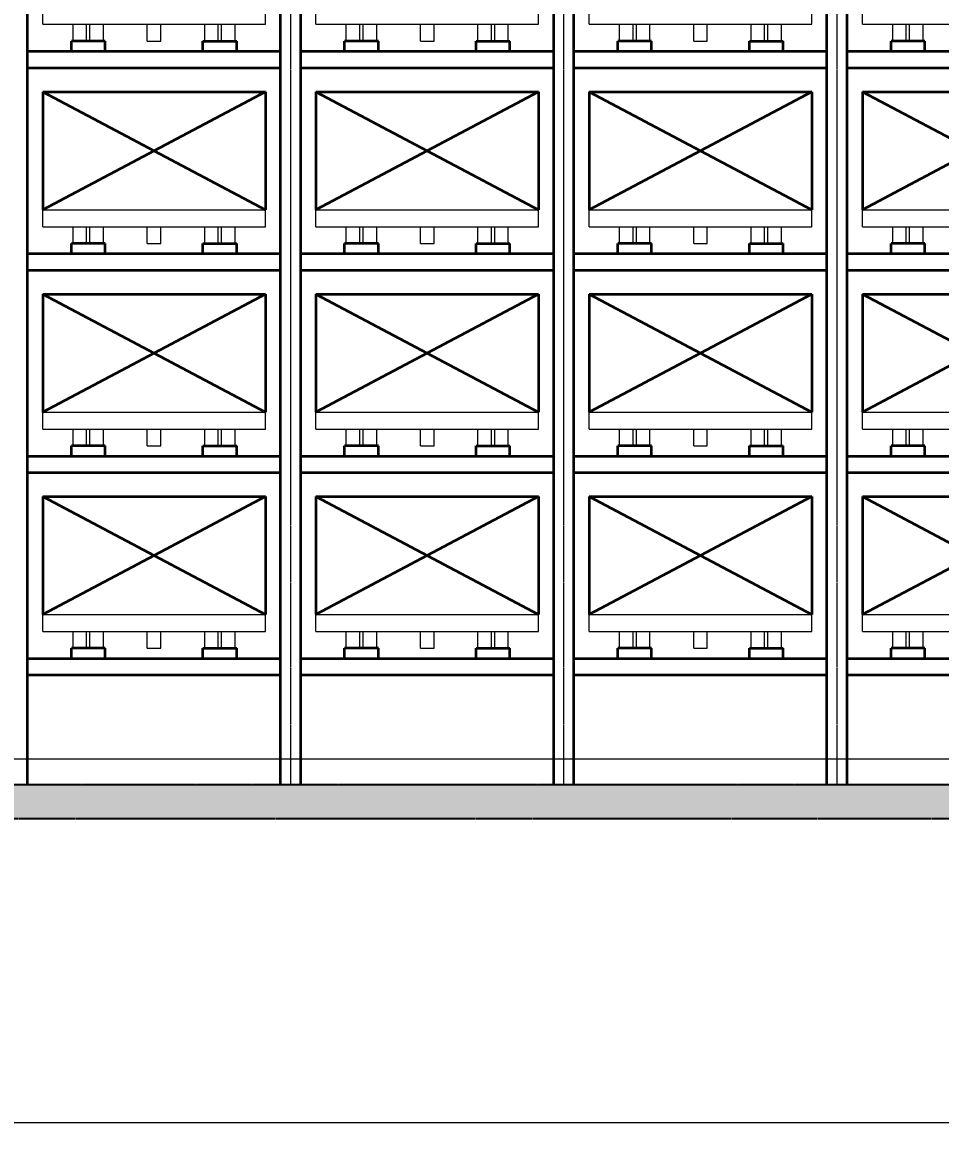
# Model space of a CAD drawing. Header units: millimetres. Extents: x -67280 to 67280, y -47520 to 47520.
# Drawn here: x 6342 to 11785, y 26402 to 33085 of the extents above; entities that cross this region are included whole.
import ezdxf

# ---------------------------------------------------------------- set-up
doc = ezdxf.new("R2010")
doc.units = ezdxf.units.MM
doc.linetypes.add('双点画线', pattern=[22, 12, -2, 2, -2, 2, -2])
doc.linetypes.add('点画线', pattern=[18, 12, -2, 2, -2])
doc.layers.get('0').update_dxf_attribs({"lineweight": 35})
for name, color, linetype, lineweight in [('7', 30, '双点画线', 18), ('ACADCAXA细实线层', 3, 'Continuous', 18), ('ACAD细实线', 2, 'Continuous', 18), ('EB0', 7, 'Continuous', 35), ('中心线层', 1, '点画线', 18), ('剖面线层', 6, 'Continuous', 18), ('尺寸线层', 4, 'Continuous', 18), ('标注层AM_5', 3, 'Continuous', 25), ('粗实线层AM_0', 7, 'Continuous', 50)]:
    doc.layers.add(name, color=color, linetype=linetype, lineweight=lineweight)
doc.styles.add('标准', font='', dxfattribs={"width": 0.667})
doc.styles.get('标准').set_extended_font_data('宋体')
doc.dimstyles.new('标准', dxfattribs={"dimscale": 160, "dimtxt": 2, "dimasz": 1, "dimexe": 1, "dimexo": 0, "dimgap": 1, "dimtad": 1, "dimdec": 1, "dimdsep": 46, "dimtxsty": '标准', "dimblk": '_CAXARROW', "dimcen": 0, "dimdle": 2, "dimaunit": 1, "dimadec": 0, "dimazin": 2, "dimtfac": 0.707107, "dimtdec": 3, "dimtmove": 0, "dimatfit": 3, "dimfxl": 0, "dimfrac": 2, "dimtolj": 1, "dimarcsym": 0})

# ---------------------------------------------------------------- blocks, each defined once
blk = doc.blocks.new('*X2')
at = {"layer": '剖面线层', "linetype": 'Continuous', "lineweight": 18}
h = blk.add_hatch(dxfattribs=at)
h.set_pattern_fill('AR-CONC', color=256, style=0)
h.set_pattern_definition([(50, (0, 0), (182.18467, -15.9391), [19.05, -209.55]), (355, (0, 0), (-35.2428, 191.05664), [15.24, -167.64]), (100.451, (15.18, -1.33), (146.9425, 175.1167), [16.19, -178.09]), (46.1842, (0, 50.8), (271.07904, -42.0423), [28.575, -314.325]), (96.6356, (22.6, 47.3), (237.4042, 247.4256), [24.285, -267.135]), (351.184, (0, 50.8), (237.4046, 247.4251), [22.86, -251.46]), (21, (25.4, 38.1), (151.61488, -102.26552), [19.05, -209.55]), (326, (25.4, 38.1), (61.80203, 184.18797), [15.24, -167.64]), (71.4514, (38.03, 29.58), (213.4165, 81.92286), [16.19, -178.09]), (37.5, (0, 0), (3.088603, 84.55504), [0, -165.608, 0, -170.18, 0, -168.275]), (7.5, (0, 0), (66.81966, 100.18057), [0, -97.028, 0, -161.798, 0, -64.135]), (-32.5, (-56.64, 0), (135.590595, -5.728744), [0, -63.5, 0, -198.12, 0, -262.89]), (-42.5, (-82.04, 0), (148.12918, 25.4265), [0, -82.55, 0, -131.572, 0, -186.69])])
h.paths.add_polyline_path([(-66115.6, -100), (-66115.6, 10.6), (-66115.6, 100), (0, 100), (0, -100)], flags=0)
at = {"layer": '7', "linetype": '双点画线', "lineweight": 25}
for p, q in [((0, 100), (-66115.6, 100)), ((-66115.6, -100), (0, -100))]:
    blk.add_line(p, q, dxfattribs=at)
blk = doc.blocks.new('*X92')
at = {"layer": '尺寸线层', "linetype": 'Continuous', "lineweight": 18}
for points in [[(-42288, 26562.1), (-42128, 26582.1), (-42128, 26542.1)], [(16032, 26562.1), (15872, 26582.1), (15872, 26542.1)]]:
    blk.add_hatch(color=0, dxfattribs=at).paths.add_polyline_path(points, flags=0)
at = {"layer": '尺寸线层', "color": 0}
for p, q in [((-42288, 28564.1), (-42288, 26402.1)), ((16032, 28561.1), (16032, 26402.1))]:
    blk.add_line(p, q, dxfattribs=at)
at = {"layer": '尺寸线层', "color": 0, "linetype": 'Continuous', "lineweight": 18}
blk.add_line((-42288, 26562.1), (16032, 26562.1), dxfattribs=at)
at = {"layer": '尺寸线层', "color": 0, "insert": (-14482.8, 26882.1), "char_height": 320, "width": 4210.934, "attachment_point": 5, "line_spacing_factor": 1.15057, "style": '标准'}
blk.add_mtext('\\T1.1;1620*36=58320', dxfattribs=at)
blk = doc.blocks.new('_CAXARROW')
blk.add_hatch(color=0).paths.add_polyline_path([(0, 0), (-1, 0.125), (-1, -0.125)], flags=0)
blk = doc.blocks.new('*X981')
at = {"layer": 'EB0'}
blk.add_line((1740, 0), (1740, 11200), dxfattribs=at)
blk = doc.blocks.new('*X999')
at = {"layer": 'ACADCAXA细实线层', "linetype": 'Continuous', "lineweight": 18}
for p, q in [((0, 100), (0, 200)), ((0, 200), (1320, 200)), ((1320, 100), (1320, 200)), ((0, 100), (1320, 100)), ((180, 0), (180, 100)), ((260, 0), (260, 100)), ((280, 0), (280, 100)), ((360, 0), (360, 100)), ((620, 0), (620, 100)), ((700, 0), (700, 100)), ((960, 0), (960, 100)), ((1040, 0), (1040, 100)), ((1060, 0), (1060, 100)), ((1140, 0), (1140, 100)), ((180, 0), (260, 0)), ((280, 0), (360, 0)), ((620, 0), (700, 0)), ((1040, 0), (960, 0)), ((1060, 0), (1140, 0))]:
    blk.add_line(p, q, dxfattribs=at)
at = {"layer": 'EB0'}
for p, q in [((0, 900), (1320, 900)), ((1320, 900), (0, 200)), ((0, 900), (1320, 200)), ((0, 900), (0, 200)), ((1320, 900), (1320, 200))]:
    blk.add_line(p, q, dxfattribs=at)
blk = doc.blocks.new('*X1000')
at = {"layer": 'EB0'}
for p, q in [((260, 100), (260, 160)), ((460, 160), (260, 160)), ((260, 100), (260, 160)), ((460, 160), (260, 160)), ((460, 100), (460, 160)), ((460, 100), (460, 160)), ((1040, 100), (1040, 160)), ((1040, 160), (1240, 160)), ((1040, 100), (1040, 160)), ((1040, 160), (1240, 160)), ((1240, 100), (1240, 160)), ((1240, 100), (1240, 160)), ((0, 100), (1500, 100)), ((1500, 0), (0, 0))]:
    blk.add_line(p, q, dxfattribs=at)
at = {"layer": '标注层AM_5'}
for p, q in [((0, 100), (1500, 100)), ((1500, 100), (0, 100)), ((0, 0), (1500, 0))]:
    blk.add_line(p, q, dxfattribs=at)
blk = doc.blocks.new('*X1001')
at = {"layer": 'ACADCAXA细实线层', "linetype": 'Continuous', "lineweight": 18}
for p, q in [((0, 100), (0, 200)), ((0, 200), (1320, 200)), ((1320, 100), (1320, 200)), ((0, 100), (1320, 100)), ((180, 0), (180, 100)), ((260, 0), (260, 100)), ((280, 0), (280, 100)), ((360, 0), (360, 100)), ((620, 0), (620, 100)), ((700, 0), (700, 100)), ((960, 0), (960, 100)), ((1040, 0), (1040, 100)), ((1060, 0), (1060, 100)), ((1140, 0), (1140, 100)), ((180, 0), (260, 0)), ((280, 0), (360, 0)), ((620, 0), (700, 0)), ((1040, 0), (960, 0)), ((1060, 0), (1140, 0))]:
    blk.add_line(p, q, dxfattribs=at)
at = {"layer": 'EB0'}
for p, q in [((0, 900), (1320, 900)), ((1320, 900), (0, 200)), ((0, 900), (1320, 200)), ((0, 900), (0, 200)), ((1320, 900), (1320, 200))]:
    blk.add_line(p, q, dxfattribs=at)
blk = doc.blocks.new('*X1002')
at = {"layer": 'EB0'}
for p, q in [((260, 100), (260, 160)), ((460, 160), (260, 160)), ((260, 100), (260, 160)), ((460, 160), (260, 160)), ((460, 100), (460, 160)), ((460, 100), (460, 160)), ((1040, 100), (1040, 160)), ((1040, 160), (1240, 160)), ((1040, 100), (1040, 160)), ((1040, 160), (1240, 160)), ((1240, 100), (1240, 160)), ((1240, 100), (1240, 160)), ((0, 100), (1500, 100)), ((1500, 0), (0, 0))]:
    blk.add_line(p, q, dxfattribs=at)
at = {"layer": '标注层AM_5'}
for p, q in [((0, 100), (1500, 100)), ((1500, 100), (0, 100)), ((0, 0), (1500, 0))]:
    blk.add_line(p, q, dxfattribs=at)
blk = doc.blocks.new('*X1003')
at = {"layer": 'ACADCAXA细实线层', "linetype": 'Continuous', "lineweight": 18}
for p, q in [((0, 100), (0, 200)), ((0, 200), (1320, 200)), ((1320, 100), (1320, 200)), ((0, 100), (1320, 100)), ((180, 0), (180, 100)), ((260, 0), (260, 100)), ((280, 0), (280, 100)), ((360, 0), (360, 100)), ((620, 0), (620, 100)), ((700, 0), (700, 100)), ((960, 0), (960, 100)), ((1040, 0), (1040, 100)), ((1060, 0), (1060, 100)), ((1140, 0), (1140, 100)), ((180, 0), (260, 0)), ((280, 0), (360, 0)), ((620, 0), (700, 0)), ((1040, 0), (960, 0)), ((1060, 0), (1140, 0))]:
    blk.add_line(p, q, dxfattribs=at)
at = {"layer": 'EB0'}
for p, q in [((0, 900), (1320, 900)), ((1320, 900), (0, 200)), ((0, 900), (1320, 200)), ((0, 900), (0, 200)), ((1320, 900), (1320, 200))]:
    blk.add_line(p, q, dxfattribs=at)
blk = doc.blocks.new('*X1004')
at = {"layer": 'EB0'}
for p, q in [((260, 100), (260, 160)), ((460, 160), (260, 160)), ((260, 100), (260, 160)), ((460, 160), (260, 160)), ((460, 100), (460, 160)), ((460, 100), (460, 160)), ((1040, 100), (1040, 160)), ((1040, 160), (1240, 160)), ((1040, 100), (1040, 160)), ((1040, 160), (1240, 160)), ((1240, 100), (1240, 160)), ((1240, 100), (1240, 160)), ((0, 100), (1500, 100)), ((1500, 0), (0, 0))]:
    blk.add_line(p, q, dxfattribs=at)
at = {"layer": '标注层AM_5'}
for p, q in [((0, 100), (1500, 100)), ((1500, 100), (0, 100)), ((0, 0), (1500, 0))]:
    blk.add_line(p, q, dxfattribs=at)
blk = doc.blocks.new('*X1005')
at = {"layer": 'ACADCAXA细实线层', "linetype": 'Continuous', "lineweight": 18}
for p, q in [((0, 100), (0, 200)), ((0, 200), (1320, 200)), ((1320, 100), (1320, 200)), ((0, 100), (1320, 100)), ((180, 0), (180, 100)), ((260, 0), (260, 100)), ((280, 0), (280, 100)), ((360, 0), (360, 100)), ((620, 0), (620, 100)), ((700, 0), (700, 100)), ((960, 0), (960, 100)), ((1040, 0), (1040, 100)), ((1060, 0), (1060, 100)), ((1140, 0), (1140, 100)), ((180, 0), (260, 0)), ((280, 0), (360, 0)), ((620, 0), (700, 0)), ((1040, 0), (960, 0)), ((1060, 0), (1140, 0))]:
    blk.add_line(p, q, dxfattribs=at)
at = {"layer": 'EB0'}
for p, q in [((0, 900), (1320, 900)), ((1320, 900), (0, 200)), ((0, 900), (1320, 200)), ((0, 900), (0, 200)), ((1320, 900), (1320, 200))]:
    blk.add_line(p, q, dxfattribs=at)
blk = doc.blocks.new('*X1006')
at = {"layer": 'EB0'}
for p, q in [((260, 100), (260, 160)), ((460, 160), (260, 160)), ((260, 100), (260, 160)), ((460, 160), (260, 160)), ((460, 100), (460, 160)), ((460, 100), (460, 160)), ((1040, 100), (1040, 160)), ((1040, 160), (1240, 160)), ((1040, 100), (1040, 160)), ((1040, 160), (1240, 160)), ((1240, 100), (1240, 160)), ((1240, 100), (1240, 160)), ((0, 100), (1500, 100)), ((1500, 0), (0, 0))]:
    blk.add_line(p, q, dxfattribs=at)
at = {"layer": '标注层AM_5'}
for p, q in [((0, 100), (1500, 100)), ((1500, 100), (0, 100)), ((0, 0), (1500, 0))]:
    blk.add_line(p, q, dxfattribs=at)
blk = doc.blocks.new('*X998')
at = {"layer": 'EB0'}
for p, q in [((120, 0), (120, 11200)), ((1620, 0), (1620, 11200)), ((1740, 0), (1740, 11200))]:
    blk.add_line(p, q, dxfattribs=at)
at = {"layer": '中心线层'}
blk.add_line((1680, -3), (1680, 11203), dxfattribs=at)
at = {"layer": 'EB0'}
for name, p in [('*X1005', (210, 4410)), ('*X1003', (210, 3210)), ('*X1001', (210, 2010)), ('*X999', (210, 810))]:
    blk.add_blockref(name, p, dxfattribs=at)
at = {"layer": '粗实线层AM_0'}
for name, p in [('*X1006', (120, 4250)), ('*X1004', (120, 3050)), ('*X1002', (120, 1850)), ('*X1000', (120, 650))]:
    blk.add_blockref(name, p, dxfattribs=at)
blk = doc.blocks.new('*X1016')
at = {"layer": 'ACADCAXA细实线层', "linetype": 'Continuous', "lineweight": 18}
for p, q in [((0, 100), (0, 200)), ((0, 200), (1320, 200)), ((1320, 100), (1320, 200)), ((0, 100), (1320, 100)), ((180, 0), (180, 100)), ((260, 0), (260, 100)), ((280, 0), (280, 100)), ((360, 0), (360, 100)), ((620, 0), (620, 100)), ((700, 0), (700, 100)), ((960, 0), (960, 100)), ((1040, 0), (1040, 100)), ((1060, 0), (1060, 100)), ((1140, 0), (1140, 100)), ((180, 0), (260, 0)), ((280, 0), (360, 0)), ((620, 0), (700, 0)), ((1040, 0), (960, 0)), ((1060, 0), (1140, 0))]:
    blk.add_line(p, q, dxfattribs=at)
at = {"layer": 'EB0'}
for p, q in [((0, 900), (1320, 900)), ((1320, 900), (0, 200)), ((0, 900), (1320, 200)), ((0, 900), (0, 200)), ((1320, 900), (1320, 200))]:
    blk.add_line(p, q, dxfattribs=at)
blk = doc.blocks.new('*X1017')
at = {"layer": 'EB0'}
for p, q in [((260, 100), (260, 160)), ((460, 160), (260, 160)), ((260, 100), (260, 160)), ((460, 160), (260, 160)), ((460, 100), (460, 160)), ((460, 100), (460, 160)), ((1040, 100), (1040, 160)), ((1040, 160), (1240, 160)), ((1040, 100), (1040, 160)), ((1040, 160), (1240, 160)), ((1240, 100), (1240, 160)), ((1240, 100), (1240, 160)), ((0, 100), (1500, 100)), ((1500, 0), (0, 0))]:
    blk.add_line(p, q, dxfattribs=at)
at = {"layer": '标注层AM_5'}
for p, q in [((0, 100), (1500, 100)), ((1500, 100), (0, 100)), ((0, 0), (1500, 0))]:
    blk.add_line(p, q, dxfattribs=at)
blk = doc.blocks.new('*X1018')
at = {"layer": 'ACADCAXA细实线层', "linetype": 'Continuous', "lineweight": 18}
for p, q in [((0, 100), (0, 200)), ((0, 200), (1320, 200)), ((1320, 100), (1320, 200)), ((0, 100), (1320, 100)), ((180, 0), (180, 100)), ((260, 0), (260, 100)), ((280, 0), (280, 100)), ((360, 0), (360, 100)), ((620, 0), (620, 100)), ((700, 0), (700, 100)), ((960, 0), (960, 100)), ((1040, 0), (1040, 100)), ((1060, 0), (1060, 100)), ((1140, 0), (1140, 100)), ((180, 0), (260, 0)), ((280, 0), (360, 0)), ((620, 0), (700, 0)), ((1040, 0), (960, 0)), ((1060, 0), (1140, 0))]:
    blk.add_line(p, q, dxfattribs=at)
at = {"layer": 'EB0'}
for p, q in [((0, 900), (1320, 900)), ((1320, 900), (0, 200)), ((0, 900), (1320, 200)), ((0, 900), (0, 200)), ((1320, 900), (1320, 200))]:
    blk.add_line(p, q, dxfattribs=at)
blk = doc.blocks.new('*X1019')
at = {"layer": 'EB0'}
for p, q in [((260, 100), (260, 160)), ((460, 160), (260, 160)), ((260, 100), (260, 160)), ((460, 160), (260, 160)), ((460, 100), (460, 160)), ((460, 100), (460, 160)), ((1040, 100), (1040, 160)), ((1040, 160), (1240, 160)), ((1040, 100), (1040, 160)), ((1040, 160), (1240, 160)), ((1240, 100), (1240, 160)), ((1240, 100), (1240, 160)), ((0, 100), (1500, 100)), ((1500, 0), (0, 0))]:
    blk.add_line(p, q, dxfattribs=at)
at = {"layer": '标注层AM_5'}
for p, q in [((0, 100), (1500, 100)), ((1500, 100), (0, 100)), ((0, 0), (1500, 0))]:
    blk.add_line(p, q, dxfattribs=at)
blk = doc.blocks.new('*X1020')
at = {"layer": 'ACADCAXA细实线层', "linetype": 'Continuous', "lineweight": 18}
for p, q in [((0, 100), (0, 200)), ((0, 200), (1320, 200)), ((1320, 100), (1320, 200)), ((0, 100), (1320, 100)), ((180, 0), (180, 100)), ((260, 0), (260, 100)), ((280, 0), (280, 100)), ((360, 0), (360, 100)), ((620, 0), (620, 100)), ((700, 0), (700, 100)), ((960, 0), (960, 100)), ((1040, 0), (1040, 100)), ((1060, 0), (1060, 100)), ((1140, 0), (1140, 100)), ((180, 0), (260, 0)), ((280, 0), (360, 0)), ((620, 0), (700, 0)), ((1040, 0), (960, 0)), ((1060, 0), (1140, 0))]:
    blk.add_line(p, q, dxfattribs=at)
at = {"layer": 'EB0'}
for p, q in [((0, 900), (1320, 900)), ((1320, 900), (0, 200)), ((0, 900), (1320, 200)), ((0, 900), (0, 200)), ((1320, 900), (1320, 200))]:
    blk.add_line(p, q, dxfattribs=at)
blk = doc.blocks.new('*X1021')
at = {"layer": 'EB0'}
for p, q in [((260, 100), (260, 160)), ((460, 160), (260, 160)), ((260, 100), (260, 160)), ((460, 160), (260, 160)), ((460, 100), (460, 160)), ((460, 100), (460, 160)), ((1040, 100), (1040, 160)), ((1040, 160), (1240, 160)), ((1040, 100), (1040, 160)), ((1040, 160), (1240, 160)), ((1240, 100), (1240, 160)), ((1240, 100), (1240, 160)), ((0, 100), (1500, 100)), ((1500, 0), (0, 0))]:
    blk.add_line(p, q, dxfattribs=at)
at = {"layer": '标注层AM_5'}
for p, q in [((0, 100), (1500, 100)), ((1500, 100), (0, 100)), ((0, 0), (1500, 0))]:
    blk.add_line(p, q, dxfattribs=at)
blk = doc.blocks.new('*X1022')
at = {"layer": 'ACADCAXA细实线层', "linetype": 'Continuous', "lineweight": 18}
for p, q in [((0, 100), (0, 200)), ((0, 200), (1320, 200)), ((1320, 100), (1320, 200)), ((0, 100), (1320, 100)), ((180, 0), (180, 100)), ((260, 0), (260, 100)), ((280, 0), (280, 100)), ((360, 0), (360, 100)), ((620, 0), (620, 100)), ((700, 0), (700, 100)), ((960, 0), (960, 100)), ((1040, 0), (1040, 100)), ((1060, 0), (1060, 100)), ((1140, 0), (1140, 100)), ((180, 0), (260, 0)), ((280, 0), (360, 0)), ((620, 0), (700, 0)), ((1040, 0), (960, 0)), ((1060, 0), (1140, 0))]:
    blk.add_line(p, q, dxfattribs=at)
at = {"layer": 'EB0'}
for p, q in [((0, 900), (1320, 900)), ((1320, 900), (0, 200)), ((0, 900), (1320, 200)), ((0, 900), (0, 200)), ((1320, 900), (1320, 200))]:
    blk.add_line(p, q, dxfattribs=at)
blk = doc.blocks.new('*X1023')
at = {"layer": 'EB0'}
for p, q in [((260, 100), (260, 160)), ((460, 160), (260, 160)), ((260, 100), (260, 160)), ((460, 160), (260, 160)), ((460, 100), (460, 160)), ((460, 100), (460, 160)), ((1040, 100), (1040, 160)), ((1040, 160), (1240, 160)), ((1040, 100), (1040, 160)), ((1040, 160), (1240, 160)), ((1240, 100), (1240, 160)), ((1240, 100), (1240, 160)), ((0, 100), (1500, 100)), ((1500, 0), (0, 0))]:
    blk.add_line(p, q, dxfattribs=at)
at = {"layer": '标注层AM_5'}
for p, q in [((0, 100), (1500, 100)), ((1500, 100), (0, 100)), ((0, 0), (1500, 0))]:
    blk.add_line(p, q, dxfattribs=at)
blk = doc.blocks.new('*X1015')
at = {"layer": 'EB0'}
for p, q in [((0, 0), (0, 11200)), ((120, 0), (120, 11200)), ((1620, 0), (1620, 11200)), ((1740, 0), (1740, 11200))]:
    blk.add_line(p, q, dxfattribs=at)
at = {"layer": '中心线层'}
for p, q in [((60, -3), (60, 11203)), ((1680, -3), (1680, 11203))]:
    blk.add_line(p, q, dxfattribs=at)
at = {"layer": 'EB0'}
for name, p in [('*X1022', (210, 4410)), ('*X1020', (210, 3210)), ('*X1018', (210, 2010)), ('*X1016', (210, 810))]:
    blk.add_blockref(name, p, dxfattribs=at)
at = {"layer": '粗实线层AM_0'}
for name, p in [('*X1023', (120, 4250)), ('*X1021', (120, 3050)), ('*X1019', (120, 1850)), ('*X1017', (120, 650))]:
    blk.add_blockref(name, p, dxfattribs=at)
blk = doc.blocks.new('*X1033')
at = {"layer": 'ACADCAXA细实线层', "linetype": 'Continuous', "lineweight": 18}
for p, q in [((0, 100), (0, 200)), ((0, 200), (1320, 200)), ((1320, 100), (1320, 200)), ((0, 100), (1320, 100)), ((180, 0), (180, 100)), ((260, 0), (260, 100)), ((280, 0), (280, 100)), ((360, 0), (360, 100)), ((620, 0), (620, 100)), ((700, 0), (700, 100)), ((960, 0), (960, 100)), ((1040, 0), (1040, 100)), ((1060, 0), (1060, 100)), ((1140, 0), (1140, 100)), ((180, 0), (260, 0)), ((280, 0), (360, 0)), ((620, 0), (700, 0)), ((1040, 0), (960, 0)), ((1060, 0), (1140, 0))]:
    blk.add_line(p, q, dxfattribs=at)
at = {"layer": 'EB0'}
for p, q in [((0, 900), (1320, 900)), ((1320, 900), (0, 200)), ((0, 900), (1320, 200)), ((0, 900), (0, 200)), ((1320, 900), (1320, 200))]:
    blk.add_line(p, q, dxfattribs=at)
blk = doc.blocks.new('*X1034')
at = {"layer": 'EB0'}
for p, q in [((260, 100), (260, 160)), ((460, 160), (260, 160)), ((260, 100), (260, 160)), ((460, 160), (260, 160)), ((460, 100), (460, 160)), ((460, 100), (460, 160)), ((1040, 100), (1040, 160)), ((1040, 160), (1240, 160)), ((1040, 100), (1040, 160)), ((1040, 160), (1240, 160)), ((1240, 100), (1240, 160)), ((1240, 100), (1240, 160)), ((0, 100), (1500, 100)), ((1500, 0), (0, 0))]:
    blk.add_line(p, q, dxfattribs=at)
at = {"layer": '标注层AM_5'}
for p, q in [((0, 100), (1500, 100)), ((1500, 100), (0, 100)), ((0, 0), (1500, 0))]:
    blk.add_line(p, q, dxfattribs=at)
blk = doc.blocks.new('*X1035')
at = {"layer": 'ACADCAXA细实线层', "linetype": 'Continuous', "lineweight": 18}
for p, q in [((0, 100), (0, 200)), ((0, 200), (1320, 200)), ((1320, 100), (1320, 200)), ((0, 100), (1320, 100)), ((180, 0), (180, 100)), ((260, 0), (260, 100)), ((280, 0), (280, 100)), ((360, 0), (360, 100)), ((620, 0), (620, 100)), ((700, 0), (700, 100)), ((960, 0), (960, 100)), ((1040, 0), (1040, 100)), ((1060, 0), (1060, 100)), ((1140, 0), (1140, 100)), ((180, 0), (260, 0)), ((280, 0), (360, 0)), ((620, 0), (700, 0)), ((1040, 0), (960, 0)), ((1060, 0), (1140, 0))]:
    blk.add_line(p, q, dxfattribs=at)
at = {"layer": 'EB0'}
for p, q in [((0, 900), (1320, 900)), ((1320, 900), (0, 200)), ((0, 900), (1320, 200)), ((0, 900), (0, 200)), ((1320, 900), (1320, 200))]:
    blk.add_line(p, q, dxfattribs=at)
blk = doc.blocks.new('*X1036')
at = {"layer": 'EB0'}
for p, q in [((260, 100), (260, 160)), ((460, 160), (260, 160)), ((260, 100), (260, 160)), ((460, 160), (260, 160)), ((460, 100), (460, 160)), ((460, 100), (460, 160)), ((1040, 100), (1040, 160)), ((1040, 160), (1240, 160)), ((1040, 100), (1040, 160)), ((1040, 160), (1240, 160)), ((1240, 100), (1240, 160)), ((1240, 100), (1240, 160)), ((0, 100), (1500, 100)), ((1500, 0), (0, 0))]:
    blk.add_line(p, q, dxfattribs=at)
at = {"layer": '标注层AM_5'}
for p, q in [((0, 100), (1500, 100)), ((1500, 100), (0, 100)), ((0, 0), (1500, 0))]:
    blk.add_line(p, q, dxfattribs=at)
blk = doc.blocks.new('*X1037')
at = {"layer": 'ACADCAXA细实线层', "linetype": 'Continuous', "lineweight": 18}
for p, q in [((0, 100), (0, 200)), ((0, 200), (1320, 200)), ((1320, 100), (1320, 200)), ((0, 100), (1320, 100)), ((180, 0), (180, 100)), ((260, 0), (260, 100)), ((280, 0), (280, 100)), ((360, 0), (360, 100)), ((620, 0), (620, 100)), ((700, 0), (700, 100)), ((960, 0), (960, 100)), ((1040, 0), (1040, 100)), ((1060, 0), (1060, 100)), ((1140, 0), (1140, 100)), ((180, 0), (260, 0)), ((280, 0), (360, 0)), ((620, 0), (700, 0)), ((1040, 0), (960, 0)), ((1060, 0), (1140, 0))]:
    blk.add_line(p, q, dxfattribs=at)
at = {"layer": 'EB0'}
for p, q in [((0, 900), (1320, 900)), ((1320, 900), (0, 200)), ((0, 900), (1320, 200)), ((0, 900), (0, 200)), ((1320, 900), (1320, 200))]:
    blk.add_line(p, q, dxfattribs=at)
blk = doc.blocks.new('*X1038')
at = {"layer": 'EB0'}
for p, q in [((260, 100), (260, 160)), ((460, 160), (260, 160)), ((260, 100), (260, 160)), ((460, 160), (260, 160)), ((460, 100), (460, 160)), ((460, 100), (460, 160)), ((1040, 100), (1040, 160)), ((1040, 160), (1240, 160)), ((1040, 100), (1040, 160)), ((1040, 160), (1240, 160)), ((1240, 100), (1240, 160)), ((1240, 100), (1240, 160)), ((0, 100), (1500, 100)), ((1500, 0), (0, 0))]:
    blk.add_line(p, q, dxfattribs=at)
at = {"layer": '标注层AM_5'}
for p, q in [((0, 100), (1500, 100)), ((1500, 100), (0, 100)), ((0, 0), (1500, 0))]:
    blk.add_line(p, q, dxfattribs=at)
blk = doc.blocks.new('*X1039')
at = {"layer": 'ACADCAXA细实线层', "linetype": 'Continuous', "lineweight": 18}
for p, q in [((0, 100), (0, 200)), ((0, 200), (1320, 200)), ((1320, 100), (1320, 200)), ((0, 100), (1320, 100)), ((180, 0), (180, 100)), ((260, 0), (260, 100)), ((280, 0), (280, 100)), ((360, 0), (360, 100)), ((620, 0), (620, 100)), ((700, 0), (700, 100)), ((960, 0), (960, 100)), ((1040, 0), (1040, 100)), ((1060, 0), (1060, 100)), ((1140, 0), (1140, 100)), ((180, 0), (260, 0)), ((280, 0), (360, 0)), ((620, 0), (700, 0)), ((1040, 0), (960, 0)), ((1060, 0), (1140, 0))]:
    blk.add_line(p, q, dxfattribs=at)
at = {"layer": 'EB0'}
for p, q in [((0, 900), (1320, 900)), ((1320, 900), (0, 200)), ((0, 900), (1320, 200)), ((0, 900), (0, 200)), ((1320, 900), (1320, 200))]:
    blk.add_line(p, q, dxfattribs=at)
blk = doc.blocks.new('*X1040')
at = {"layer": 'EB0'}
for p, q in [((260, 100), (260, 160)), ((460, 160), (260, 160)), ((260, 100), (260, 160)), ((460, 160), (260, 160)), ((460, 100), (460, 160)), ((460, 100), (460, 160)), ((1040, 100), (1040, 160)), ((1040, 160), (1240, 160)), ((1040, 100), (1040, 160)), ((1040, 160), (1240, 160)), ((1240, 100), (1240, 160)), ((1240, 100), (1240, 160)), ((0, 100), (1500, 100)), ((1500, 0), (0, 0))]:
    blk.add_line(p, q, dxfattribs=at)
at = {"layer": '标注层AM_5'}
for p, q in [((0, 100), (1500, 100)), ((1500, 100), (0, 100)), ((0, 0), (1500, 0))]:
    blk.add_line(p, q, dxfattribs=at)
blk = doc.blocks.new('*X1032')
at = {"layer": 'EB0'}
for p, q in [((0, 0), (0, 11200)), ((120, 0), (120, 11200)), ((1620, 0), (1620, 11200)), ((1740, 0), (1740, 11200))]:
    blk.add_line(p, q, dxfattribs=at)
at = {"layer": '中心线层'}
for p, q in [((60, -3), (60, 11203)), ((1680, -3), (1680, 11203))]:
    blk.add_line(p, q, dxfattribs=at)
at = {"layer": 'EB0'}
for name, p in [('*X1039', (210, 4410)), ('*X1037', (210, 3210)), ('*X1035', (210, 2010)), ('*X1033', (210, 810))]:
    blk.add_blockref(name, p, dxfattribs=at)
at = {"layer": '粗实线层AM_0'}
for name, p in [('*X1040', (120, 4250)), ('*X1038', (120, 3050)), ('*X1036', (120, 1850)), ('*X1034', (120, 650))]:
    blk.add_blockref(name, p, dxfattribs=at)
blk = doc.blocks.new('*X1050')
at = {"layer": 'ACADCAXA细实线层', "linetype": 'Continuous', "lineweight": 18}
for p, q in [((0, 100), (0, 200)), ((0, 200), (1320, 200)), ((1320, 100), (1320, 200)), ((0, 100), (1320, 100)), ((180, 0), (180, 100)), ((260, 0), (260, 100)), ((280, 0), (280, 100)), ((360, 0), (360, 100)), ((620, 0), (620, 100)), ((700, 0), (700, 100)), ((960, 0), (960, 100)), ((1040, 0), (1040, 100)), ((1060, 0), (1060, 100)), ((1140, 0), (1140, 100)), ((180, 0), (260, 0)), ((280, 0), (360, 0)), ((620, 0), (700, 0)), ((1040, 0), (960, 0)), ((1060, 0), (1140, 0))]:
    blk.add_line(p, q, dxfattribs=at)
at = {"layer": 'EB0'}
for p, q in [((0, 900), (1320, 900)), ((1320, 900), (0, 200)), ((0, 900), (1320, 200)), ((0, 900), (0, 200)), ((1320, 900), (1320, 200))]:
    blk.add_line(p, q, dxfattribs=at)
blk = doc.blocks.new('*X1051')
at = {"layer": 'EB0'}
for p, q in [((260, 100), (260, 160)), ((460, 160), (260, 160)), ((260, 100), (260, 160)), ((460, 160), (260, 160)), ((460, 100), (460, 160)), ((460, 100), (460, 160)), ((1040, 100), (1040, 160)), ((1040, 160), (1240, 160)), ((1040, 100), (1040, 160)), ((1040, 160), (1240, 160)), ((1240, 100), (1240, 160)), ((1240, 100), (1240, 160)), ((0, 100), (1500, 100)), ((1500, 0), (0, 0))]:
    blk.add_line(p, q, dxfattribs=at)
at = {"layer": '标注层AM_5'}
for p, q in [((0, 100), (1500, 100)), ((1500, 100), (0, 100)), ((0, 0), (1500, 0))]:
    blk.add_line(p, q, dxfattribs=at)
blk = doc.blocks.new('*X1052')
at = {"layer": 'ACADCAXA细实线层', "linetype": 'Continuous', "lineweight": 18}
for p, q in [((0, 100), (0, 200)), ((0, 200), (1320, 200)), ((1320, 100), (1320, 200)), ((0, 100), (1320, 100)), ((180, 0), (180, 100)), ((260, 0), (260, 100)), ((280, 0), (280, 100)), ((360, 0), (360, 100)), ((620, 0), (620, 100)), ((700, 0), (700, 100)), ((960, 0), (960, 100)), ((1040, 0), (1040, 100)), ((1060, 0), (1060, 100)), ((1140, 0), (1140, 100)), ((180, 0), (260, 0)), ((280, 0), (360, 0)), ((620, 0), (700, 0)), ((1040, 0), (960, 0)), ((1060, 0), (1140, 0))]:
    blk.add_line(p, q, dxfattribs=at)
at = {"layer": 'EB0'}
for p, q in [((0, 900), (1320, 900)), ((1320, 900), (0, 200)), ((0, 900), (1320, 200)), ((0, 900), (0, 200)), ((1320, 900), (1320, 200))]:
    blk.add_line(p, q, dxfattribs=at)
blk = doc.blocks.new('*X1053')
at = {"layer": 'EB0'}
for p, q in [((260, 100), (260, 160)), ((460, 160), (260, 160)), ((260, 100), (260, 160)), ((460, 160), (260, 160)), ((460, 100), (460, 160)), ((460, 100), (460, 160)), ((1040, 100), (1040, 160)), ((1040, 160), (1240, 160)), ((1040, 100), (1040, 160)), ((1040, 160), (1240, 160)), ((1240, 100), (1240, 160)), ((1240, 100), (1240, 160)), ((0, 100), (1500, 100)), ((1500, 0), (0, 0))]:
    blk.add_line(p, q, dxfattribs=at)
at = {"layer": '标注层AM_5'}
for p, q in [((0, 100), (1500, 100)), ((1500, 100), (0, 100)), ((0, 0), (1500, 0))]:
    blk.add_line(p, q, dxfattribs=at)
blk = doc.blocks.new('*X1054')
at = {"layer": 'ACADCAXA细实线层', "linetype": 'Continuous', "lineweight": 18}
for p, q in [((0, 100), (0, 200)), ((0, 200), (1320, 200)), ((1320, 100), (1320, 200)), ((0, 100), (1320, 100)), ((180, 0), (180, 100)), ((260, 0), (260, 100)), ((280, 0), (280, 100)), ((360, 0), (360, 100)), ((620, 0), (620, 100)), ((700, 0), (700, 100)), ((960, 0), (960, 100)), ((1040, 0), (1040, 100)), ((1060, 0), (1060, 100)), ((1140, 0), (1140, 100)), ((180, 0), (260, 0)), ((280, 0), (360, 0)), ((620, 0), (700, 0)), ((1040, 0), (960, 0)), ((1060, 0), (1140, 0))]:
    blk.add_line(p, q, dxfattribs=at)
at = {"layer": 'EB0'}
for p, q in [((0, 900), (1320, 900)), ((1320, 900), (0, 200)), ((0, 900), (1320, 200)), ((0, 900), (0, 200)), ((1320, 900), (1320, 200))]:
    blk.add_line(p, q, dxfattribs=at)
blk = doc.blocks.new('*X1055')
at = {"layer": 'EB0'}
for p, q in [((260, 100), (260, 160)), ((460, 160), (260, 160)), ((260, 100), (260, 160)), ((460, 160), (260, 160)), ((460, 100), (460, 160)), ((460, 100), (460, 160)), ((1040, 100), (1040, 160)), ((1040, 160), (1240, 160)), ((1040, 100), (1040, 160)), ((1040, 160), (1240, 160)), ((1240, 100), (1240, 160)), ((1240, 100), (1240, 160)), ((0, 100), (1500, 100)), ((1500, 0), (0, 0))]:
    blk.add_line(p, q, dxfattribs=at)
at = {"layer": '标注层AM_5'}
for p, q in [((0, 100), (1500, 100)), ((1500, 100), (0, 100)), ((0, 0), (1500, 0))]:
    blk.add_line(p, q, dxfattribs=at)
blk = doc.blocks.new('*X1056')
at = {"layer": 'ACADCAXA细实线层', "linetype": 'Continuous', "lineweight": 18}
for p, q in [((0, 100), (0, 200)), ((0, 200), (1320, 200)), ((1320, 100), (1320, 200)), ((0, 100), (1320, 100)), ((180, 0), (180, 100)), ((260, 0), (260, 100)), ((280, 0), (280, 100)), ((360, 0), (360, 100)), ((620, 0), (620, 100)), ((700, 0), (700, 100)), ((960, 0), (960, 100)), ((1040, 0), (1040, 100)), ((1060, 0), (1060, 100)), ((1140, 0), (1140, 100)), ((180, 0), (260, 0)), ((280, 0), (360, 0)), ((620, 0), (700, 0)), ((1040, 0), (960, 0)), ((1060, 0), (1140, 0))]:
    blk.add_line(p, q, dxfattribs=at)
at = {"layer": 'EB0'}
for p, q in [((0, 900), (1320, 900)), ((1320, 900), (0, 200)), ((0, 900), (1320, 200)), ((0, 900), (0, 200)), ((1320, 900), (1320, 200))]:
    blk.add_line(p, q, dxfattribs=at)
blk = doc.blocks.new('*X1057')
at = {"layer": 'EB0'}
for p, q in [((260, 100), (260, 160)), ((460, 160), (260, 160)), ((260, 100), (260, 160)), ((460, 160), (260, 160)), ((460, 100), (460, 160)), ((460, 100), (460, 160)), ((1040, 100), (1040, 160)), ((1040, 160), (1240, 160)), ((1040, 100), (1040, 160)), ((1040, 160), (1240, 160)), ((1240, 100), (1240, 160)), ((1240, 100), (1240, 160)), ((0, 100), (1500, 100)), ((1500, 0), (0, 0))]:
    blk.add_line(p, q, dxfattribs=at)
at = {"layer": '标注层AM_5'}
for p, q in [((0, 100), (1500, 100)), ((1500, 100), (0, 100)), ((0, 0), (1500, 0))]:
    blk.add_line(p, q, dxfattribs=at)
blk = doc.blocks.new('*X1049')
at = {"layer": 'EB0'}
for p, q in [((0, 0), (0, 11200)), ((120, 0), (120, 11200))]:
    blk.add_line(p, q, dxfattribs=at)
at = {"layer": '中心线层'}
blk.add_line((60, -3), (60, 11203), dxfattribs=at)
at = {"layer": 'EB0'}
for name, p in [('*X1056', (210, 4410)), ('*X1054', (210, 3210)), ('*X1052', (210, 2010)), ('*X1050', (210, 810))]:
    blk.add_blockref(name, p, dxfattribs=at)
at = {"layer": '粗实线层AM_0'}
for name, p in [('*X1057', (120, 4250)), ('*X1055', (120, 3050)), ('*X1053', (120, 1850)), ('*X1051', (120, 650))]:
    blk.add_blockref(name, p, dxfattribs=at)
blk = doc.blocks.new('*X1308')
at = {"layer": '尺寸线层'}
for p, q in [((-4.6, 77.5), (66111, 77.5)), ((-4.6, -77.5), (66111, -77.5))]:
    blk.add_line(p, q, dxfattribs=at)

msp = doc.modelspace()

# ---------------------------------------------------------------- block references
at = {"layer": 'ACAD细实线'}
msp.add_blockref('*X2', (20150.657, 28464.126), dxfattribs=at)
at = {"layer": '尺寸线层'}
for name, p in [('*X981', (4632.031, 28564.126)), ('*X998', (6252.031, 28564.126)), ('*X1015', (7872.031, 28564.126)), ('*X1032', (9492.031, 28564.126)), ('*X1049', (11112.031, 28564.126)), ('*X1308', (-45960.324, 28641.626))]:
    msp.add_blockref(name, p, dxfattribs=at)

# ---------------------------------------------------------------- dimensions: what is measured, and where the dimension line sits
dim = msp.add_linear_dim(base=(16032.031, 26562.137), p1=(-42287.969, 28564.126), p2=(16032.031, 28561.126), dimstyle='标准', override={"dimpost": '1620*36=<>', "dimsah": 1, "dimtfill": 1, "dimtzin": 8}, dxfattribs=at)
dim.commit()
dim.dimension.update_dxf_attribs({"geometry": '*X92', "text_midpoint": (-14482.802, 26562.137), "dimtype": 160})

doc.saveas('drawing.dxf')
